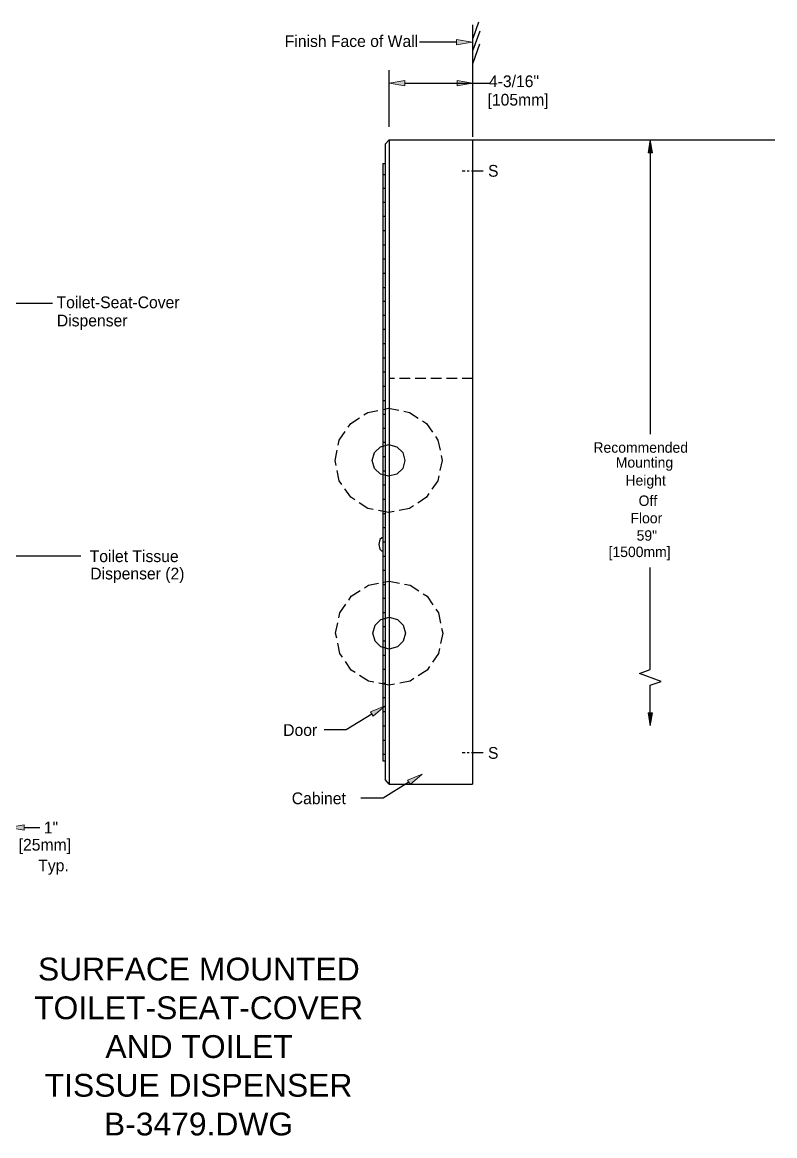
# Model space of a CAD drawing. Header units: inches. Extents: x -27.5 to 32.9, y -25.1 to 28.3.
# Drawn here: x -3.2 to 32.9, y -25.1 to 28.3 of the extents above; entities that cross this region are included whole.
import ezdxf

# ---------------------------------------------------------------- set-up
doc = ezdxf.new("R2010")
doc.units = ezdxf.units.IN
doc.header["$MEASUREMENT"] = 0
for name, pattern in [('AI-Linetype-1', [0.75, 0.5, -0.25]), ('AI-Linetype-17', [0.84375, 0.5625, -0.09375, 0.09375, -0.09375]), ('AI-Linetype-18', [0.84375, 0.5625, -0.09375, 0.09375, -0.09375]), ('AI-Linetype-2', [0.75, 0.5, -0.25]), ('AI-Linetype-21', [0.75, 0.5, -0.25]), ('AI-Linetype-3', [0.75, 0.5, -0.25]), ('AI-Linetype-4', [0.75, 0.5, -0.25])]:
    doc.linetypes.add(name, pattern=pattern)
for name, color, linetype in [('detail', 7, 'Continuous'), ('dim', 7, 'Continuous'), ('text', 7, 'Continuous')]:
    doc.layers.add(name, color=color, linetype=linetype)

# ---------------------------------------------------------------- blocks, each defined once
blk = doc.blocks.new('block 2')
at = {"layer": 'text', "color": 2, "true_color": 0xffff00, "insert": (0.827, -21.382), "char_height": 1.092, "attachment_point": 7}
blk.add_mtext('\\fArial|b0|i0|c0|p34;\\W1;AND TOILET', dxfattribs=at)
blk = doc.blocks.new('block 3')
at = {"layer": 'text', "color": 2, "true_color": 0xffff00, "insert": (-2.08, -23.238), "char_height": 1.092, "attachment_point": 7}
blk.add_mtext('\\fArial|b0|i0|c0|p34;\\W1;TISSUE DISPENSER', dxfattribs=at)
blk = doc.blocks.new('block 4')
at = {"layer": 'text', "color": 2, "true_color": 0xffff00, "insert": (0.759, -25.094), "char_height": 1.092, "attachment_point": 7}
blk.add_mtext('\\fArial|b0|i0|c0|p34;\\W1;B-3479.DWG', dxfattribs=at)
blk = doc.blocks.new('block 5')
at = {"layer": 'text', "color": 2, "true_color": 0xffff00, "insert": (-2.588, -19.525), "char_height": 1.092, "attachment_point": 7}
blk.add_mtext('\\fArial|b0|i0|c0|p34;\\W1;TOILET-SEAT-COVER', dxfattribs=at)
blk = doc.blocks.new('block 6')
at = {"layer": 'text', "color": 2, "true_color": 0xffff00, "insert": (-2.403, -17.669), "char_height": 1.092, "attachment_point": 7}
blk.add_mtext('\\fArial|b0|i0|c0|p34;\\W1;SURFACE MOUNTED', dxfattribs=at)
blk = doc.blocks.new('block 7')
at = {"layer": 'dim', "color": 1, "lineweight": 25, "true_color": 0xff0000}
blk.add_lwpolyline([(18.432, 22.625), (32.912, 22.625)], dxfattribs=at)
blk = doc.blocks.new('block 8')
at = {"layer": 'dim', "color": 1, "lineweight": 25, "true_color": 0xff0000}
blk.add_lwpolyline([(18.432, 22.625), (31.868, 22.625)], dxfattribs=at)
blk = doc.blocks.new('block 9')
at = {"layer": 'dim', "color": 1, "lineweight": 25, "true_color": 0xff0000}
blk.add_lwpolyline([(26.947, 22), (26.947, 8.519)], dxfattribs=at)
blk = doc.blocks.new('block 10')
at = {"layer": 'dim', "color": 1, "lineweight": 25, "true_color": 0xff0000}
blk.add_lwpolyline([(26.947, -4.828), (26.947, -3.511)], dxfattribs=at)
blk = doc.blocks.new('block 11')
at = {"layer": 'dim', "color": 1, "true_color": 0xff0000, "char_height": 0.5, "attachment_point": 7}
for s, insert in [('\\fMyriad Pro|b0|i0|c0|p34;\\W1;Recommended', (24.221, 7.626)), ('\\fMyriad Pro|b0|i0|c0|p34;\\W1;Mounting', (25.292, 6.769)), ('\\fMyriad Pro|b0|i0|c0|p34;\\W1;Height', (25.757, 5.911)), ('\\fMyriad Pro|b0|i0|c0|p34;\\W1;Off', (26.387, 5.078)), ('\\fMyriad Pro|b0|i0|c0|p34;\\W1;Floor', (25.995, 4.245)), ('\\fMyriad Pro|b0|i0|c0|p34;\\W1;59"', (26.292, 3.411)), ('\\fMyriad Pro|b0|i0|c0|p34;\\W1;[1500mm]', (24.947, 2.483))]:
    blk.add_mtext(s, dxfattribs=dict(at, insert=insert))
blk = doc.blocks.new('block 12')
at = {"layer": 'dim', "true_color": 0xff0000}
h = blk.add_hatch(color=1, dxfattribs=at)
h.dxf.hatch_style = 2
h.paths.add_polyline_path([(26.843, 22), (27.051, 22), (26.947, 22.625)])
at = {"layer": 'dim', "lineweight": 0}
blk.add_lwpolyline([(26.843, 22), (27.051, 22), (26.947, 22.625), (26.843, 22)], dxfattribs=at)
blk = doc.blocks.new('block 13')
at = {"layer": 'dim', "true_color": 0xff0000}
h = blk.add_hatch(color=1, dxfattribs=at)
h.dxf.hatch_style = 2
h.paths.add_polyline_path([(26.843, -4.828), (27.051, -4.828), (26.947, -5.453)])
at = {"layer": 'dim', "lineweight": 0}
blk.add_lwpolyline([(26.843, -4.828), (27.051, -4.828), (26.947, -5.453), (26.843, -4.828)], dxfattribs=at)
blk = doc.blocks.new('block 14')
at = {"layer": 'dim', "color": 1, "lineweight": 25, "true_color": 0xff0000}
blk.add_lwpolyline([(26.947, -4.556), (26.947, -3.511), (27.462, -3.323), (26.432, -2.948), (26.947, -2.761), (26.947, -1.467)], dxfattribs=at)
blk = doc.blocks.new('block 15')
at = {"layer": 'dim', "color": 1, "lineweight": 25, "true_color": 0xff0000}
blk.add_lwpolyline([(26.947, -2.761), (26.947, 2.129)], dxfattribs=at)
blk = doc.blocks.new('block 39')
at = {"layer": 'dim', "color": 1, "lineweight": 25, "true_color": 0xff0000}
blk.add_lwpolyline([(-4.941, -7.75), (-4.941, -10.954)], dxfattribs=at)
blk = doc.blocks.new('block 40')
at = {"layer": 'dim', "color": 1, "lineweight": 25, "true_color": 0xff0000}
blk.add_lwpolyline([(-3.816, -8.626), (-3.816, -10.954)], dxfattribs=at)
blk = doc.blocks.new('block 41')
at = {"layer": 'dim', "color": 1, "lineweight": 25, "true_color": 0xff0000}
blk.add_lwpolyline([(-5.691, -10.329), (-6.441, -10.329)], dxfattribs=at)
blk = doc.blocks.new('block 42')
at = {"layer": 'dim', "color": 1, "lineweight": 25, "true_color": 0xff0000}
blk.add_lwpolyline([(-3.066, -10.329), (-2.316, -10.329)], dxfattribs=at)
blk = doc.blocks.new('block 43')
at = {"layer": 'dim', "color": 1, "true_color": 0xff0000, "char_height": 0.5625, "attachment_point": 7}
for s, insert in [('\\fMyriad Pro|b0|i0|c0|p34;\\W1;1"', (-2.123, -10.61)), ('\\fMyriad Pro|b0|i0|c0|p34;\\W1;[25mm]', (-3.329, -11.601)), ('\\fMyriad Pro|b0|i0|c0|p34;\\W1;Typ.', (-2.391, -12.592))]:
    blk.add_mtext(s, dxfattribs=dict(at, insert=insert))
blk = doc.blocks.new('block 44')
at = {"layer": 'dim', "color": 1, "lineweight": 25, "true_color": 0xff0000}
blk.add_lwpolyline([(-4.941, -10.329), (-3.816, -10.329)], dxfattribs=at)
blk = doc.blocks.new('block 45')
at = {"layer": 'dim', "true_color": 0xff0000}
h = blk.add_hatch(color=1, dxfattribs=at)
h.dxf.hatch_style = 2
h.paths.add_polyline_path([(-5.691, -10.204), (-5.691, -10.454), (-4.941, -10.329)])
at = {"layer": 'dim', "lineweight": 0}
blk.add_lwpolyline([(-5.691, -10.204), (-5.691, -10.454), (-4.941, -10.329), (-5.691, -10.204)], dxfattribs=at)
blk = doc.blocks.new('block 46')
at = {"layer": 'dim', "true_color": 0xff0000}
h = blk.add_hatch(color=1, dxfattribs=at)
h.dxf.hatch_style = 2
h.paths.add_polyline_path([(-3.066, -10.204), (-3.066, -10.454), (-3.816, -10.329)])
at = {"layer": 'dim', "lineweight": 0}
blk.add_lwpolyline([(-3.066, -10.204), (-3.066, -10.454), (-3.816, -10.329), (-3.066, -10.204)], dxfattribs=at)
blk = doc.blocks.new('block 47')
at = {"layer": 'dim', "lineweight": 0}
blk.add_lwpolyline([(-4.941, -7.125), (-4.941, -7.125)], dxfattribs=at)
blk = doc.blocks.new('block 48')
at = {"layer": 'dim', "lineweight": 0}
blk.add_lwpolyline([(-3.816, -8.001), (-3.816, -8.001)], dxfattribs=at)
blk = doc.blocks.new('block 49')
at = {"layer": 'dim', "lineweight": 0}
blk.add_lwpolyline([(-3.816, -10.329), (-3.816, -10.329)], dxfattribs=at)
blk = doc.blocks.new('block 38')
at = {"layer": 'dim'}
for name in ['block 47', 'block 39', 'block 48', 'block 40', 'block 43', 'block 41', 'block 45', 'block 44', 'block 46', 'block 49', 'block 42']:
    blk.add_blockref(name, (0, 0), dxfattribs=at)
blk = doc.blocks.new('block 50')
at = {"layer": 'dim', "color": 1, "true_color": 0xff0000, "insert": (-1.513, 14.552), "char_height": 0.5625, "attachment_point": 7}
blk.add_mtext('\\fMyriad Pro|b0|i0|c0|p34;\\W1;Toilet-Seat-Cover', dxfattribs=at)
blk = doc.blocks.new('block 51')
at = {"layer": 'dim', "color": 1, "true_color": 0xff0000, "insert": (-1.499, 13.517), "char_height": 0.5625, "attachment_point": 7}
blk.add_mtext('\\fMyriad Pro|b0|i0|c0|p34;\\W1;Dispenser', dxfattribs=at)
blk = doc.blocks.new('block 52')
at = {"layer": 'dim', "color": 1, "true_color": 0xff0000, "insert": (0.075, 2.385), "char_height": 0.5625, "attachment_point": 7}
blk.add_mtext('\\fMyriad Pro|b0|i0|c0|p34;\\W1;Toilet Tissue', dxfattribs=at)
blk = doc.blocks.new('block 53')
at = {"layer": 'dim', "color": 1, "true_color": 0xff0000, "insert": (0.103, 1.392), "char_height": 0.5625, "attachment_point": 7}
blk.add_mtext('\\fMyriad Pro|b0|i0|c0|p34;\\W1;Dispenser (2)', dxfattribs=at)
blk = doc.blocks.new('block 54')
at = {"layer": 'dim', "color": 1, "true_color": 0xff0000, "insert": (19.168, 20.852), "char_height": 0.5625, "attachment_point": 7}
blk.add_mtext('\\fMyriad Pro|b0|i0|c0|p34;\\W1;S', dxfattribs=at)
blk = doc.blocks.new('block 57')
at = {"layer": 'dim', "color": 1, "true_color": 0xff0000, "insert": (9.424, 27.067), "char_height": 0.5625, "attachment_point": 7}
blk.add_mtext('\\fMyriad Pro|b0|i0|c0|p34;\\W1;Finish Face of Wall', dxfattribs=at)
blk = doc.blocks.new('block 58')
at = {"layer": 'dim', "color": 1, "true_color": 0xff0000, "insert": (9.351, -5.944), "char_height": 0.5625, "attachment_point": 7}
blk.add_mtext('\\fMyriad Pro|b0|i0|c0|p34;\\W1;Door', dxfattribs=at)
blk = doc.blocks.new('block 60')
at = {"layer": 'dim', "color": 1, "lineweight": 25, "true_color": 0xff0000}
blk.add_lwpolyline([(14.432, 23.25), (14.432, 25.962)], dxfattribs=at)
blk = doc.blocks.new('block 61')
at = {"layer": 'dim', "color": 1, "lineweight": 25, "true_color": 0xff0000}
blk.add_lwpolyline([(15.182, 25.337), (17.682, 25.337)], dxfattribs=at)
blk = doc.blocks.new('block 62')
at = {"layer": 'dim', "color": 1, "true_color": 0xff0000, "char_height": 0.5625, "attachment_point": 7}
for s, insert in [('\\fMyriad Pro|b0|i0|c0|p34;\\W1;4-3/16"', (19.213, 25.143)), ('\\fMyriad Pro|b0|i0|c0|p34;\\W1;[105mm]', (19.146, 24.098))]:
    blk.add_mtext(s, dxfattribs=dict(at, insert=insert))
blk = doc.blocks.new('block 63')
at = {"layer": 'dim', "true_color": 0xff0000}
h = blk.add_hatch(color=1, dxfattribs=at)
h.dxf.hatch_style = 2
h.paths.add_polyline_path([(15.182, 25.462), (15.182, 25.212), (14.432, 25.337)])
at = {"layer": 'dim', "lineweight": 0}
blk.add_lwpolyline([(15.182, 25.462), (15.182, 25.212), (14.432, 25.337), (15.182, 25.462)], dxfattribs=at)
blk = doc.blocks.new('block 64')
at = {"layer": 'dim', "true_color": 0xff0000}
h = blk.add_hatch(color=1, dxfattribs=at)
h.dxf.hatch_style = 2
h.paths.add_polyline_path([(17.682, 25.462), (17.682, 25.212), (18.432, 25.337)])
at = {"layer": 'dim', "lineweight": 0}
blk.add_lwpolyline([(17.682, 25.462), (17.682, 25.212), (18.432, 25.337), (17.682, 25.462)], dxfattribs=at)
blk = doc.blocks.new('block 65')
at = {"layer": 'dim', "lineweight": 0}
blk.add_lwpolyline([(14.432, 22.625), (14.432, 22.625)], dxfattribs=at)
blk = doc.blocks.new('block 66')
at = {"layer": 'dim', "lineweight": 0}
blk.add_lwpolyline([(18.432, 22.625), (18.432, 22.625)], dxfattribs=at)
blk = doc.blocks.new('block 67')
at = {"layer": 'dim', "lineweight": 0}
blk.add_lwpolyline([(18.432, 25.337), (18.432, 25.337)], dxfattribs=at)
blk = doc.blocks.new('block 59')
at = {"layer": 'dim'}
for name in ['block 60', 'block 62', 'block 63', 'block 61', 'block 64', 'block 67', 'block 65', 'block 66']:
    blk.add_blockref(name, (0, 0), dxfattribs=at)
blk = doc.blocks.new('block 68')
at = {"layer": 'dim', "true_color": 0xff0000}
h = blk.add_hatch(color=1, dxfattribs=at)
h.dxf.hatch_style = 2
h.paths.add_polyline_path([(-9.155, 0.506), (-9.28, -0.244), (-9.405, 0.506)])
at = {"layer": 'dim', "color": 1, "lineweight": 25, "true_color": 0xff0000}
for points in [[(-9.28, 0.506), (-9.28, 2.69)], [(-9.28, 2.69), (-0.347, 2.69)]]:
    blk.add_lwpolyline(points, dxfattribs=at)
at = {"layer": 'dim', "lineweight": 0}
blk.add_lwpolyline([(-9.155, 0.506), (-9.28, -0.244), (-9.405, 0.506), (-9.155, 0.506)], dxfattribs=at)
blk = doc.blocks.new('block 69')
at = {"layer": 'dim', "true_color": 0xff0000}
h = blk.add_hatch(color=1, dxfattribs=at)
h.dxf.hatch_style = 2
h.paths.add_polyline_path([(-11.958, 15.589), (-11.833, 16.339), (-11.708, 15.589)])
at = {"layer": 'dim', "lineweight": 0}
blk.add_lwpolyline([(-11.958, 15.589), (-11.833, 16.339), (-11.708, 15.589), (-11.958, 15.589)], dxfattribs=at)
at = {"layer": 'dim', "color": 1, "lineweight": 25, "true_color": 0xff0000}
for points in [[(-11.833, 15.589), (-11.833, 14.808)], [(-11.833, 14.808), (-1.709, 14.808)]]:
    blk.add_lwpolyline(points, dxfattribs=at)
blk = doc.blocks.new('block 70')
at = {"layer": 'dim', "true_color": 0xff0000}
h = blk.add_hatch(color=1, dxfattribs=at)
h.dxf.hatch_style = 2
h.paths.add_polyline_path([(13.538, -4.781), (14.243, -4.496), (13.669, -4.994)])
at = {"layer": 'dim', "lineweight": 0}
blk.add_lwpolyline([(13.538, -4.781), (14.243, -4.496), (13.669, -4.994), (13.538, -4.781)], dxfattribs=at)
at = {"layer": 'dim', "color": 1, "lineweight": 25, "true_color": 0xff0000}
for points in [[(13.604, -4.888), (12.371, -5.644)], [(12.371, -5.644), (11.308, -5.644)]]:
    blk.add_lwpolyline(points, dxfattribs=at)
blk = doc.blocks.new('block 72')
at = {"layer": 'dim', "color": 1, "lineweight": 25, "true_color": 0xff0000}
blk.add_lwpolyline([(17.432, 25.337), (19.249, 25.337)], dxfattribs=at)
blk = doc.blocks.new('block 73')
at = {"layer": 'dim', "true_color": 0xff0000}
h = blk.add_hatch(color=1, dxfattribs=at)
h.dxf.hatch_style = 2
h.paths.add_polyline_path([(17.652, 27.428), (18.402, 27.303), (17.652, 27.178)])
at = {"layer": 'dim', "color": 1, "lineweight": 25, "true_color": 0xff0000}
blk.add_lwpolyline([(17.652, 27.303), (15.878, 27.303)], dxfattribs=at)
at = {"layer": 'dim', "lineweight": 0}
blk.add_lwpolyline([(17.652, 27.428), (18.402, 27.303), (17.652, 27.178), (17.652, 27.428)], dxfattribs=at)
blk = doc.blocks.new('block 74')
at = {"layer": 'dim', "color": 1, "true_color": 0xff0000, "insert": (9.761, -9.215), "char_height": 0.5625, "attachment_point": 7}
blk.add_mtext('\\fMyriad Pro|b0|i0|c0|p34;\\W1;Cabinet', dxfattribs=at)
blk = doc.blocks.new('block 75')
at = {"layer": 'dim', "true_color": 0xff0000}
h = blk.add_hatch(color=1, dxfattribs=at)
h.dxf.hatch_style = 2
h.paths.add_polyline_path([(15.306, -8.053), (16.011, -7.768), (15.437, -8.267)])
at = {"layer": 'dim', "lineweight": 0}
blk.add_lwpolyline([(15.306, -8.053), (16.011, -7.768), (15.437, -8.267), (15.306, -8.053)], dxfattribs=at)
at = {"layer": 'dim', "color": 1, "lineweight": 25, "true_color": 0xff0000}
for points in [[(15.371, -8.16), (14.139, -8.916)], [(14.139, -8.916), (13.075, -8.916)]]:
    blk.add_lwpolyline(points, dxfattribs=at)
blk = doc.blocks.new('block 76')
at = {"layer": 'dim', "color": 1, "true_color": 0xff0000, "insert": (19.168, -7.04), "char_height": 0.5625, "attachment_point": 7}
blk.add_mtext('\\fMyriad Pro|b0|i0|c0|p34;\\W1;S', dxfattribs=at)
blk = doc.blocks.new('block 79')
at = {"layer": 'detail', "color": 4, "linetype": 'AI-Linetype-1', "lineweight": 25, "true_color": 0x00ffff}
blk.add_lwpolyline([(14.402, 9.764), (15.401, 9.568), (16.216, 9.032), (16.766, 8.238), (16.968, 7.266), (16.766, 6.293), (16.216, 5.499), (15.401, 4.963), (14.402, 4.767), (13.403, 4.963), (12.588, 5.499), (12.038, 6.293), (11.836, 7.266), (12.038, 8.238), (12.588, 9.032), (13.403, 9.568), (14.402, 9.764)], dxfattribs=at)
blk = doc.blocks.new('block 80')
at = {"layer": 'detail', "color": 4, "lineweight": 25, "true_color": 0x00ffff}
blk.add_lwpolyline([(14.402, 8.028), (14.797, 7.924), (15.078, 7.65), (15.184, 7.266), (15.078, 6.881), (14.797, 6.607), (14.402, 6.503), (14.007, 6.607), (13.726, 6.881), (13.62, 7.266), (13.726, 7.65), (14.007, 7.924), (14.402, 8.028)], dxfattribs=at)
blk = doc.blocks.new('block 81')
at = {"layer": 'detail', "color": 4, "linetype": 'AI-Linetype-2', "lineweight": 25, "true_color": 0x00ffff}
blk.add_lwpolyline([(14.402, 8.028), (14.797, 7.924), (15.078, 7.65), (15.184, 7.266), (15.078, 6.881), (14.797, 6.607), (14.402, 6.503), (14.007, 6.607), (13.726, 6.881), (13.62, 7.266), (13.726, 7.65), (14.007, 7.924), (14.402, 8.028)], dxfattribs=at)
blk = doc.blocks.new('block 82')
at = {"layer": 'detail', "color": 4, "linetype": 'AI-Linetype-3', "lineweight": 25, "true_color": 0x00ffff}
blk.add_lwpolyline([(14.43, 1.486), (15.429, 1.29), (16.245, 0.754), (16.794, -0.04), (16.996, -1.013), (16.794, -1.986), (16.245, -2.78), (15.429, -3.315), (14.43, -3.512), (13.432, -3.315), (12.616, -2.78), (12.066, -1.986), (11.865, -1.013), (12.066, -0.04), (12.616, 0.754), (13.432, 1.29), (14.43, 1.486)], dxfattribs=at)
blk = doc.blocks.new('block 83')
at = {"layer": 'detail', "color": 4, "lineweight": 25, "true_color": 0x00ffff}
blk.add_lwpolyline([(14.43, -0.251), (14.825, -0.355), (15.106, -0.628), (15.213, -1.013), (15.106, -1.398), (14.825, -1.671), (14.43, -1.775), (14.035, -1.671), (13.755, -1.398), (13.648, -1.013), (13.755, -0.628), (14.035, -0.355), (14.43, -0.251)], dxfattribs=at)
blk = doc.blocks.new('block 84')
at = {"layer": 'detail', "color": 4, "linetype": 'AI-Linetype-4', "lineweight": 25, "true_color": 0x00ffff}
blk.add_lwpolyline([(14.43, -0.251), (14.825, -0.355), (15.106, -0.628), (15.213, -1.013), (15.106, -1.398), (14.825, -1.671), (14.43, -1.775), (14.035, -1.671), (13.755, -1.398), (13.648, -1.013), (13.755, -0.628), (14.035, -0.355), (14.43, -0.251)], dxfattribs=at)
blk = doc.blocks.new('block 85')
at = {"layer": 'detail', "color": 4, "lineweight": 25, "true_color": 0x00ffff}
blk.add_lwpolyline([(14.12, 3.566), (14.072, 3.554), (13.984, 3.469), (13.936, 3.237)], dxfattribs=at)
blk = doc.blocks.new('block 86')
at = {"layer": 'detail', "color": 4, "lineweight": 25, "true_color": 0x00ffff}
blk.add_lwpolyline([(13.936, 3.237), (13.981, 3.005), (14.065, 2.931), (14.11, 2.926)], dxfattribs=at)
blk = doc.blocks.new('block 87')
at = {"layer": 'detail', "color": 4, "lineweight": 25, "true_color": 0x00ffff}
blk.add_lwpolyline([(18.712, 28.26), (18.435, 27.485)], dxfattribs=at)
blk = doc.blocks.new('block 88')
at = {"layer": 'detail', "color": 4, "lineweight": 25, "true_color": 0x00ffff}
blk.add_lwpolyline([(18.772, 27.839), (18.446, 26.929)], dxfattribs=at)
blk = doc.blocks.new('block 89')
at = {"layer": 'detail', "color": 4, "lineweight": 25, "true_color": 0x00ffff}
blk.add_lwpolyline([(18.762, 27.212), (18.436, 26.301)], dxfattribs=at)
blk = doc.blocks.new('block 212')
at = {"layer": 'detail', "color": 4, "lineweight": 25, "true_color": 0x00ffff}
blk.add_lwpolyline([(14.432, 22.625), (14.432, -8.25)], dxfattribs=at)
blk = doc.blocks.new('block 213')
at = {"layer": 'detail', "color": 4, "lineweight": 25, "true_color": 0x00ffff}
blk.add_lwpolyline([(14.432, -8.25), (14.245, -8.017)], dxfattribs=at)
blk = doc.blocks.new('block 214')
at = {"layer": 'detail', "color": 4, "lineweight": 25, "true_color": 0x00ffff}
blk.add_lwpolyline([(14.245, 22.412), (14.432, 22.625)], dxfattribs=at)
blk = doc.blocks.new('block 215')
at = {"layer": 'detail', "color": 4, "lineweight": 25, "true_color": 0x00ffff}
blk.add_lwpolyline([(14.245, 22.412), (14.245, -8.017)], dxfattribs=at)
blk = doc.blocks.new('block 216')
at = {"layer": 'detail', "color": 4, "lineweight": 25, "true_color": 0x00ffff}
blk.add_lwpolyline([(14.432, 22.625), (18.432, 22.625)], dxfattribs=at)
blk = doc.blocks.new('block 217')
at = {"layer": 'detail', "color": 4, "lineweight": 25, "true_color": 0x00ffff}
blk.add_lwpolyline([(14.432, -8.25), (18.432, -8.25)], dxfattribs=at)
blk = doc.blocks.new('block 218')
at = {"layer": 'detail', "color": 4, "linetype": 'AI-Linetype-17', "lineweight": 25, "true_color": 0x00ffff}
blk.add_lwpolyline([(18.932, 21.125), (17.932, 21.125)], dxfattribs=at)
blk = doc.blocks.new('block 219')
at = {"layer": 'detail', "color": 4, "linetype": 'AI-Linetype-18', "lineweight": 25, "true_color": 0x00ffff}
blk.add_lwpolyline([(18.932, -6.75), (17.932, -6.75)], dxfattribs=at)
blk = doc.blocks.new('block 240')
at = {"layer": 'detail', "color": 4, "lineweight": 25, "true_color": 0x00ffff}
blk.add_lwpolyline([(18.432, 22.625), (18.432, -8.25)], dxfattribs=at)
blk = doc.blocks.new('block 241')
at = {"layer": 'detail', "color": 4, "lineweight": 25, "true_color": 0x00ffff}
blk.add_lwpolyline([(14.12, 21.5), (14.12, -7.125)], dxfattribs=at)
blk = doc.blocks.new('block 242')
at = {"layer": 'detail', "color": 4, "lineweight": 25, "true_color": 0x00ffff}
blk.add_lwpolyline([(14.12, -6.811), (14.245, -6.811)], dxfattribs=at)
blk = doc.blocks.new('block 243')
at = {"layer": 'detail', "color": 4, "lineweight": 25, "true_color": 0x00ffff}
blk.add_lwpolyline([(14.12, -6.134), (14.245, -6.134)], dxfattribs=at)
blk = doc.blocks.new('block 244')
at = {"layer": 'detail', "color": 4, "lineweight": 25, "true_color": 0x00ffff}
blk.add_lwpolyline([(14.12, -5.456), (14.245, -5.456)], dxfattribs=at)
blk = doc.blocks.new('block 245')
at = {"layer": 'detail', "color": 4, "lineweight": 25, "true_color": 0x00ffff}
blk.add_lwpolyline([(14.12, -4.768), (14.245, -4.768)], dxfattribs=at)
blk = doc.blocks.new('block 246')
at = {"layer": 'detail', "color": 4, "lineweight": 25, "true_color": 0x00ffff}
blk.add_lwpolyline([(14.12, -4.09), (14.245, -4.09)], dxfattribs=at)
blk = doc.blocks.new('block 247')
at = {"layer": 'detail', "color": 4, "lineweight": 25, "true_color": 0x00ffff}
blk.add_lwpolyline([(14.12, -3.412), (14.245, -3.412)], dxfattribs=at)
blk = doc.blocks.new('block 248')
at = {"layer": 'detail', "color": 4, "lineweight": 25, "true_color": 0x00ffff}
blk.add_lwpolyline([(14.12, -2.743), (14.245, -2.743)], dxfattribs=at)
blk = doc.blocks.new('block 249')
at = {"layer": 'detail', "color": 4, "lineweight": 25, "true_color": 0x00ffff}
blk.add_lwpolyline([(14.12, -2.065), (14.245, -2.065)], dxfattribs=at)
blk = doc.blocks.new('block 250')
at = {"layer": 'detail', "color": 4, "lineweight": 25, "true_color": 0x00ffff}
blk.add_lwpolyline([(14.12, -1.387), (14.245, -1.387)], dxfattribs=at)
blk = doc.blocks.new('block 251')
at = {"layer": 'detail', "color": 4, "lineweight": 25, "true_color": 0x00ffff}
blk.add_lwpolyline([(14.12, -0.699), (14.245, -0.699)], dxfattribs=at)
blk = doc.blocks.new('block 252')
at = {"layer": 'detail', "color": 4, "lineweight": 25, "true_color": 0x00ffff}
blk.add_lwpolyline([(14.12, -0.021), (14.245, -0.021)], dxfattribs=at)
blk = doc.blocks.new('block 253')
at = {"layer": 'detail', "color": 4, "lineweight": 25, "true_color": 0x00ffff}
blk.add_lwpolyline([(14.12, 0.657), (14.245, 0.657)], dxfattribs=at)
blk = doc.blocks.new('block 254')
at = {"layer": 'detail', "color": 4, "lineweight": 25, "true_color": 0x00ffff}
blk.add_lwpolyline([(14.12, 1.325), (14.245, 1.325)], dxfattribs=at)
blk = doc.blocks.new('block 255')
at = {"layer": 'detail', "color": 4, "lineweight": 25, "true_color": 0x00ffff}
blk.add_lwpolyline([(14.12, 2.004), (14.245, 2.004)], dxfattribs=at)
blk = doc.blocks.new('block 256')
at = {"layer": 'detail', "color": 4, "lineweight": 25, "true_color": 0x00ffff}
blk.add_lwpolyline([(14.12, 2.681), (14.245, 2.681)], dxfattribs=at)
blk = doc.blocks.new('block 257')
at = {"layer": 'detail', "color": 4, "lineweight": 25, "true_color": 0x00ffff}
blk.add_lwpolyline([(14.12, 3.369), (14.245, 3.369)], dxfattribs=at)
blk = doc.blocks.new('block 258')
at = {"layer": 'detail', "color": 4, "lineweight": 25, "true_color": 0x00ffff}
blk.add_lwpolyline([(14.12, 4.047), (14.245, 4.047)], dxfattribs=at)
blk = doc.blocks.new('block 259')
at = {"layer": 'detail', "color": 4, "lineweight": 25, "true_color": 0x00ffff}
blk.add_lwpolyline([(14.12, 4.725), (14.245, 4.725)], dxfattribs=at)
blk = doc.blocks.new('block 260')
at = {"layer": 'detail', "color": 4, "lineweight": 25, "true_color": 0x00ffff}
blk.add_lwpolyline([(14.12, 5.413), (14.245, 5.413)], dxfattribs=at)
blk = doc.blocks.new('block 261')
at = {"layer": 'detail', "color": 4, "lineweight": 25, "true_color": 0x00ffff}
blk.add_lwpolyline([(14.12, 6.091), (14.245, 6.091)], dxfattribs=at)
blk = doc.blocks.new('block 262')
at = {"layer": 'detail', "color": 4, "lineweight": 25, "true_color": 0x00ffff}
blk.add_lwpolyline([(14.12, 6.769), (14.245, 6.769)], dxfattribs=at)
blk = doc.blocks.new('block 263')
at = {"layer": 'detail', "color": 4, "lineweight": 25, "true_color": 0x00ffff}
blk.add_lwpolyline([(14.12, 7.456), (14.245, 7.456)], dxfattribs=at)
blk = doc.blocks.new('block 264')
at = {"layer": 'detail', "color": 4, "lineweight": 25, "true_color": 0x00ffff}
blk.add_lwpolyline([(14.12, 8.135), (14.245, 8.135)], dxfattribs=at)
blk = doc.blocks.new('block 265')
at = {"layer": 'detail', "color": 4, "lineweight": 25, "true_color": 0x00ffff}
blk.add_lwpolyline([(14.12, 8.813), (14.245, 8.813)], dxfattribs=at)
blk = doc.blocks.new('block 266')
at = {"layer": 'detail', "color": 4, "lineweight": 25, "true_color": 0x00ffff}
blk.add_lwpolyline([(14.12, 9.481), (14.245, 9.481)], dxfattribs=at)
blk = doc.blocks.new('block 267')
at = {"layer": 'detail', "color": 4, "lineweight": 25, "true_color": 0x00ffff}
blk.add_lwpolyline([(14.12, 10.141), (14.245, 10.141)], dxfattribs=at)
blk = doc.blocks.new('block 268')
at = {"layer": 'detail', "color": 4, "lineweight": 25, "true_color": 0x00ffff}
blk.add_lwpolyline([(14.12, 10.828), (14.245, 10.828)], dxfattribs=at)
blk = doc.blocks.new('block 269')
at = {"layer": 'detail', "color": 4, "lineweight": 25, "true_color": 0x00ffff}
blk.add_lwpolyline([(14.12, 11.506), (14.245, 11.506)], dxfattribs=at)
blk = doc.blocks.new('block 270')
at = {"layer": 'detail', "color": 4, "lineweight": 25, "true_color": 0x00ffff}
blk.add_lwpolyline([(14.12, 12.184), (14.245, 12.184)], dxfattribs=at)
blk = doc.blocks.new('block 271')
at = {"layer": 'detail', "color": 4, "lineweight": 25, "true_color": 0x00ffff}
blk.add_lwpolyline([(14.12, 12.872), (14.245, 12.872)], dxfattribs=at)
blk = doc.blocks.new('block 272')
at = {"layer": 'detail', "color": 4, "lineweight": 25, "true_color": 0x00ffff}
blk.add_lwpolyline([(14.12, 13.55), (14.245, 13.55)], dxfattribs=at)
blk = doc.blocks.new('block 273')
at = {"layer": 'detail', "color": 4, "lineweight": 25, "true_color": 0x00ffff}
blk.add_lwpolyline([(14.12, 14.228), (14.245, 14.228)], dxfattribs=at)
blk = doc.blocks.new('block 274')
at = {"layer": 'detail', "color": 4, "lineweight": 25, "true_color": 0x00ffff}
blk.add_lwpolyline([(14.12, 14.897), (14.245, 14.897)], dxfattribs=at)
blk = doc.blocks.new('block 275')
at = {"layer": 'detail', "color": 4, "lineweight": 25, "true_color": 0x00ffff}
blk.add_lwpolyline([(14.12, 20.971), (14.245, 20.971)], dxfattribs=at)
blk = doc.blocks.new('block 276')
at = {"layer": 'detail', "color": 4, "lineweight": 25, "true_color": 0x00ffff}
blk.add_lwpolyline([(14.12, 20.312), (14.245, 20.312)], dxfattribs=at)
blk = doc.blocks.new('block 277')
at = {"layer": 'detail', "color": 4, "lineweight": 25, "true_color": 0x00ffff}
blk.add_lwpolyline([(14.12, 19.643), (14.245, 19.643)], dxfattribs=at)
blk = doc.blocks.new('block 278')
at = {"layer": 'detail', "color": 4, "lineweight": 25, "true_color": 0x00ffff}
blk.add_lwpolyline([(14.12, 18.965), (14.245, 18.965)], dxfattribs=at)
blk = doc.blocks.new('block 279')
at = {"layer": 'detail', "color": 4, "lineweight": 25, "true_color": 0x00ffff}
blk.add_lwpolyline([(14.12, 18.287), (14.245, 18.287)], dxfattribs=at)
blk = doc.blocks.new('block 280')
at = {"layer": 'detail', "color": 4, "lineweight": 25, "true_color": 0x00ffff}
blk.add_lwpolyline([(14.12, 17.6), (14.245, 17.6)], dxfattribs=at)
blk = doc.blocks.new('block 281')
at = {"layer": 'detail', "color": 4, "lineweight": 25, "true_color": 0x00ffff}
blk.add_lwpolyline([(14.12, 16.922), (14.245, 16.922)], dxfattribs=at)
blk = doc.blocks.new('block 282')
at = {"layer": 'detail', "color": 4, "lineweight": 25, "true_color": 0x00ffff}
blk.add_lwpolyline([(14.12, 16.243), (14.245, 16.243)], dxfattribs=at)
blk = doc.blocks.new('block 283')
at = {"layer": 'detail', "color": 4, "lineweight": 25, "true_color": 0x00ffff}
blk.add_lwpolyline([(14.12, 15.556), (14.245, 15.556)], dxfattribs=at)
blk = doc.blocks.new('block 284')
at = {"layer": 'detail', "color": 4, "lineweight": 25, "true_color": 0x00ffff}
blk.add_lwpolyline([(14.12, 21.5), (14.245, 21.5)], dxfattribs=at)
blk = doc.blocks.new('block 285')
at = {"layer": 'detail', "color": 4, "lineweight": 25, "true_color": 0x00ffff}
blk.add_lwpolyline([(14.12, -7.125), (14.245, -7.125)], dxfattribs=at)
blk = doc.blocks.new('block 286')
at = {"layer": 'detail', "color": 4, "lineweight": 25, "true_color": 0x00ffff}
blk.add_lwpolyline([(18.435, 22.772), (18.435, 28.13)], dxfattribs=at)
blk = doc.blocks.new('block 314')
at = {"layer": 'detail', "color": 4, "linetype": 'AI-Linetype-21', "lineweight": 25, "true_color": 0x00ffff}
blk.add_lwpolyline([(18.432, 11.185), (14.432, 11.193)], dxfattribs=at)

msp = doc.modelspace()

# ---------------------------------------------------------------- block references
at = {"layer": 'detail'}
for name in ['block 87', 'block 286', 'block 88', 'block 89', 'block 214', 'block 215', 'block 212', 'block 216', 'block 240', 'block 241', 'block 284', 'block 275', 'block 218', 'block 276', 'block 277', 'block 278', 'block 279', 'block 280', 'block 281', 'block 282', 'block 283', 'block 274', 'block 273', 'block 272', 'block 271', 'block 270', 'block 269', 'block 268', 'block 314', 'block 267', 'block 79', 'block 266', 'block 265', 'block 80', 'block 81', 'block 264', 'block 263', 'block 262', 'block 261', 'block 260', 'block 259', 'block 258', 'block 85', 'block 86', 'block 257', 'block 256', 'block 255', 'block 82', 'block 254', 'block 253', 'block 83', 'block 84', 'block 252', 'block 251', 'block 250', 'block 249', 'block 248', 'block 247', 'block 246', 'block 245', 'block 244', 'block 243', 'block 242', 'block 219', 'block 285', 'block 213', 'block 217']:
    msp.add_blockref(name, (0, 0), dxfattribs=at)
at = {"layer": 'dim'}
for name in ['block 57', 'block 73', 'block 59', 'block 72', 'block 7', 'block 8', 'block 12', 'block 9', 'block 54', 'block 69', 'block 50', 'block 51', 'block 11', 'block 68', 'block 52', 'block 53', 'block 15', 'block 14', 'block 10', 'block 70', 'block 13', 'block 58', 'block 76', 'block 38', 'block 75', 'block 74']:
    msp.add_blockref(name, (0, 0), dxfattribs=at)
at = {"layer": 'text'}
for name in ['block 6', 'block 5', 'block 2', 'block 3', 'block 4']:
    msp.add_blockref(name, (0, 0), dxfattribs=at)

doc.saveas('drawing.dxf')
